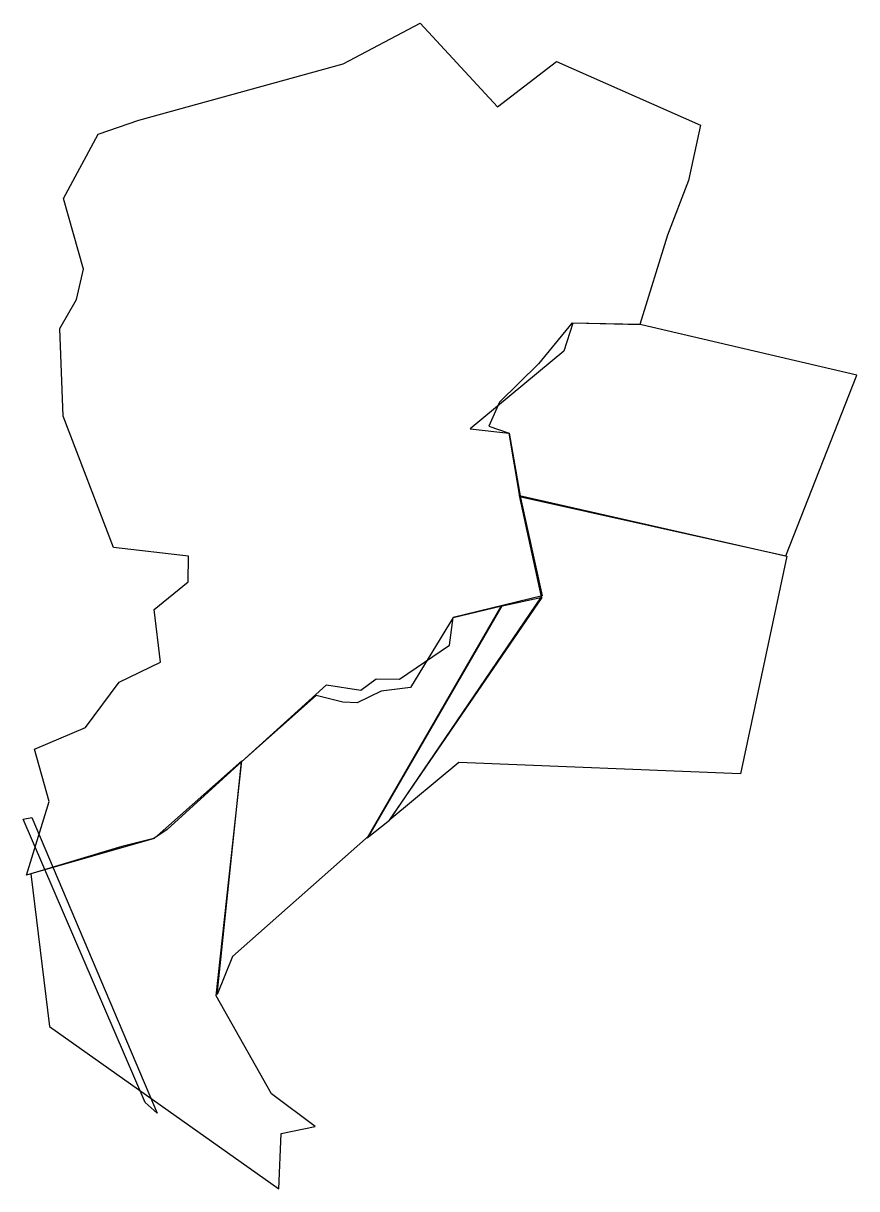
# Model space of a CAD drawing. Header units: metres. Extents: x 1097692 to 1098289, y 876445 to 877280.
import ezdxf

# ---------------------------------------------------------------- set-up
doc = ezdxf.new("R2010")
doc.units = ezdxf.units.M

msp = doc.modelspace()

# ---------------------------------------------------------------- linework, layer by layer
at = {"layer": 'RECTIFIED_1073'}
for points in [[(1098047.2245, 876941.1437), (1098237.8835, 876898.5684), (1098288.6666, 877028.08), (1098134.7109, 877064.0901), (1098085.3814, 877065.3297), (1098078.9694, 877045.1454), (1098011.9823, 876989.7214), (1098039.667, 876986.4555)], [(1098238.7596, 876898.362), (1098205.4151, 876742.4559), (1098003.8605, 876750.7214), (1097954.4687, 876709.5128), (1098062.955, 876869.2947), (1098047.1906, 876941.8122)], [(1098063.4437, 876868.8118), (1098033.9484, 876862.4275), (1097938.1423, 876696.7027), (1097954.248, 876709.2897)], [(1098034.6667, 876862.713), (1097939.248, 876697.8221), (1097841.6938, 876611.7015), (1097830.7368, 876584.3965), (1097848.3145, 876751.0144), (1097909.0146, 876806.3217), (1097933.6931, 876802.4428), (1097944.6097, 876810.5622), (1097961.2995, 876810.2593), (1097997.0742, 876834.5824), (1097999.7419, 876854.4942)], [(1097848.4694, 876751.7186), (1097785.5984, 876696.0775), (1097697.3062, 876670.9215), (1097710.8515, 876561.5332), (1097874.9448, 876445.3377), (1097876.7156, 876484.76), (1097900.957, 876489.9427), (1097869.7401, 876513.3171), (1097830.0225, 876583.5452)], [(1097692.0282, 876710.0128), (1097698.1037, 876711.236), (1097787.949, 876499.3184), (1097779.2338, 876507.1871)]]:
    msp.add_lwpolyline(points, close=True, dxfattribs=at)
at = {"layer": 'RECTIFIED_296'}
msp.add_lwpolyline([(1097976.2263, 877280.0689), (1098031.5253, 877220.1483), (1098073.7651, 877252.8023), (1098176.8084, 877207.2154), (1098168.2114, 877167.3821), (1098153.263, 877128.3467), (1098133.3088, 877064.3147), (1098084.8089, 877065.2521), (1098060.9688, 877036.1389), (1098032.8304, 877008.6934), (1098025.3733, 876991.5656), (1098039.8823, 876986.6095), (1098048.0483, 876940.1542), (1098063.3817, 876869.9101), (1097999.7614, 876854.5524), (1097969.3082, 876804.3866), (1097948.2075, 876801.6402), (1097931.1471, 876793.3011), (1097920.8865, 876793.7886), (1097901.8078, 876798.6565), (1097848.4492, 876751.3049), (1097794.9537, 876702.5102), (1097785.4999, 876696.1675), (1097762.5504, 876690.4767), (1097694.237, 876670.0057), (1097710.6406, 876722.5689), (1097699.9251, 876760.0729), (1097736.5796, 876775.7761), (1097760.6045, 876808.2037), (1097790.3458, 876822.4339), (1097785.7938, 876860.2644), (1097809.9893, 876880.0314), (1097810.2479, 876898.4433), (1097756.5902, 876904.6668), (1097720.5309, 876998.6523), (1097718.1667, 877061.522), (1097729.9962, 877082.1324), (1097735.179, 877104.0676), (1097720.7533, 877154.6741), (1097745.6405, 877200.716), (1097774.7067, 877210.8077), (1097921.0531, 877251.0984)], close=True, dxfattribs=at)

doc.saveas('drawing.dxf')
